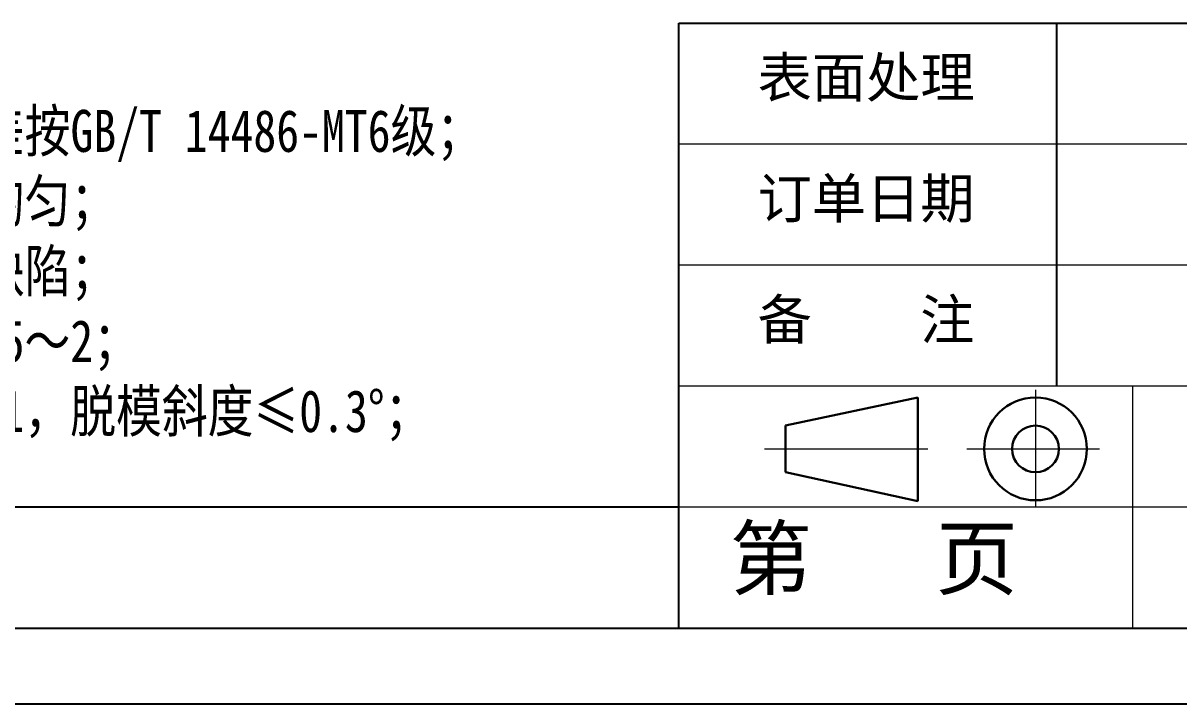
# Model space of a CAD drawing. Header units: inches. Extents: x 1631 to 3663, y 1126 to 1454.
# Drawn here: x 3436.96 to 3466.27, y 1125.66 to 1142.92 of the extents above; entities that cross this region are included whole.
import ezdxf

# ---------------------------------------------------------------- set-up
doc = ezdxf.new("R2010")
doc.units = ezdxf.units.IN
doc.header["$LTSCALE"] = 15
doc.linetypes.add('CENTER2', pattern=[28.575, 19.05, -3.175, 3.175, -3.175])
doc.layers.add('文字', color=81, linetype='Continuous')
for name, color, linetype, lineweight in [('粗实线', 7, 'Continuous', 30), ('细实线', 3, 'Continuous', 9), ('细点划线', 2, 'CENTER2', 9)]:
    doc.layers.add(name, color=color, linetype=linetype, lineweight=lineweight)
doc.styles.get("Standard").update_dxf_attribs({"font": 'txt', "bigfont": 'gbcbig.shx'})
doc.styles.add('宋体', font='', dxfattribs={"width": 0.8, "height": 3.5})
doc.styles.get('宋体').set_extended_font_data('SimSun')

msp = doc.modelspace()

# ---------------------------------------------------------------- linework, layer by layer
for p, q in [((3453.588, 1127.574), (3453.588, 1142.915)), ((3453.588, 1142.915), (3476.6, 1142.915)), ((3463.177, 1133.711), (3463.177, 1142.915)), ((3453.588, 1130.643), (3413.581, 1130.643)), ((3413.581, 1127.574), (3522.624, 1127.574)), ((3410.633, 1125.657), (3524.541, 1125.657)), ((3410.633, 1125.657), (3463.368, 1125.657))]:
    msp.add_line(p, q)
at = {"layer": '粗实线', "color": 7}
for p, q in [((3459.652, 1133.424), (3456.3, 1132.713)), ((3459.652, 1133.424), (3459.652, 1130.796)), ((3456.3, 1132.713), (3456.3, 1131.527)), ((3456.3, 1131.527), (3459.652, 1130.796))]:
    msp.add_line(p, q, dxfattribs=at)
for radius in [1.303, 0.593]:
    msp.add_circle((3462.636, 1132.12), radius, dxfattribs=at)
at = {"layer": '细实线', "color": 7}
for p, q in [((3476.6, 1139.847), (3453.588, 1139.847)), ((3476.6, 1136.779), (3453.588, 1136.779)), ((3522.624, 1133.711), (3453.588, 1133.711)), ((3465.094, 1133.711), (3465.094, 1127.574)), ((3476.6, 1130.643), (3453.588, 1130.643))]:
    msp.add_line(p, q, dxfattribs=at)
at = {"layer": '细点划线', "color": 7}
for p, q in [((3462.636, 1133.621), (3462.636, 1130.643)), ((3455.765, 1132.12), (3459.909, 1132.12)), ((3460.893, 1132.12), (3464.262, 1132.12))]:
    msp.add_line(p, q, dxfattribs=at)

# ---------------------------------------------------------------- texts
at = {"char_height": 1.00904, "width": 573.48932, "attachment_point": 1}
for s, insert in [('{\\fSimHei|b0|i0|c134|p49;表面处理}', (3455.589, 1142.045)), ('{\\fSimHei|b0|i0|c134|p49;订单日期}', (3455.589, 1138.976)), ('{\\fSimHei|b0|i0|c134|p49;备    注}', (3455.589, 1135.908))]:
    msp.add_mtext(s, dxfattribs=dict(at, insert=insert))
at = {"layer": '文字', "color": 0, "insert": (3422.473, 1142.492), "char_height": 0.95882, "width": 29.8861, "attachment_point": 1, "style": '宋体'}
msp.add_mtext('{\\H1.111x;技术说明：\\P1、未注公差尺寸的极限偏差按GB/T 14486-MT6级；\\P2、制件应饱满光整、色泽均匀；\\P3、无缩痕、裂纹、银丝等缺陷；\\P4、未注壁厚3；未注筋板1.5～2；\\P5、未注过渡圆角取R0.3～R1，脱模斜度≤0.3%%D；}', dxfattribs=at)
at = {"layer": '细实线', "color": 7, "insert": (3454.879, 1130.115), "char_height": 1.53412, "width": 11.50589, "attachment_point": 1}
msp.add_mtext('{\\fSimSun|b0|i0|c134|p54;第   页}', dxfattribs=at)

doc.saveas('drawing.dxf')
